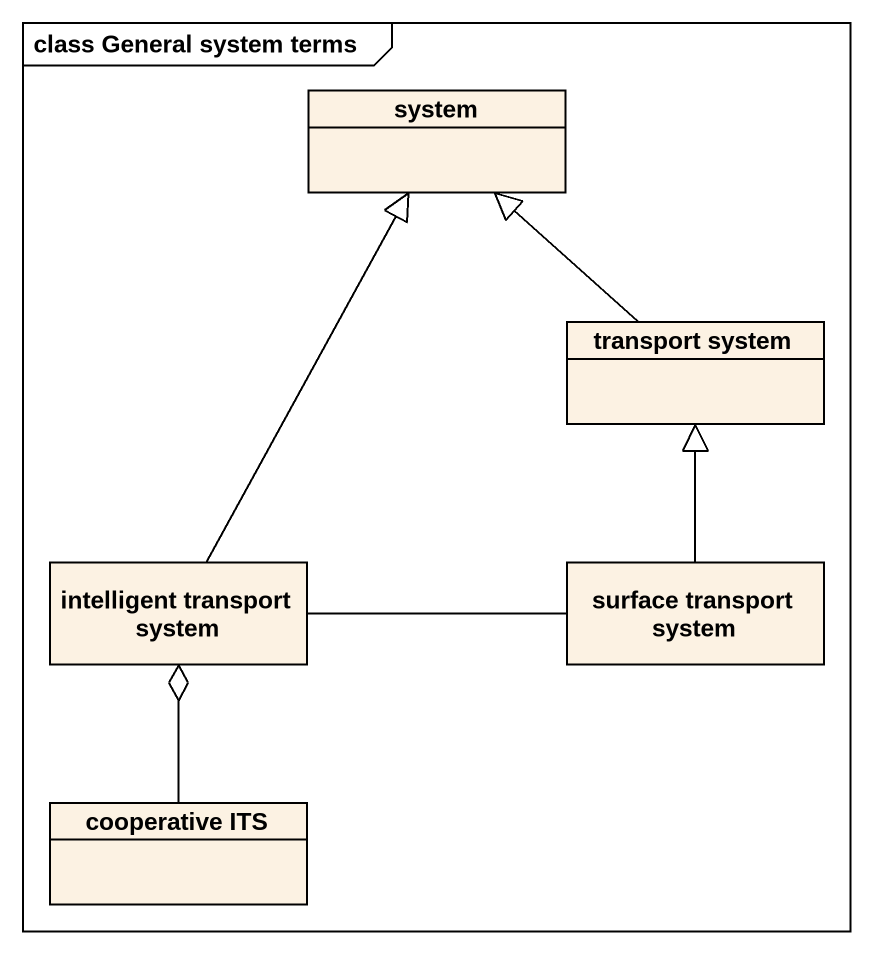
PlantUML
@startuml
mainframe class General system terms
hide circle
hide empty members
class system
class "transport system" as transport_system
class "intelligent transport system" as intelligent_transport_system
class "surface transport system" as surface_transport_system
class "cooperative ITS" as cooperative_ITS
transport_system -up-|> system
intelligent_transport_system -up-|> system
intelligent_transport_system -right- surface_transport_system
surface_transport_system -up-|> transport_system
cooperative_ITS -up-o intelligent_transport_system
@enduml
